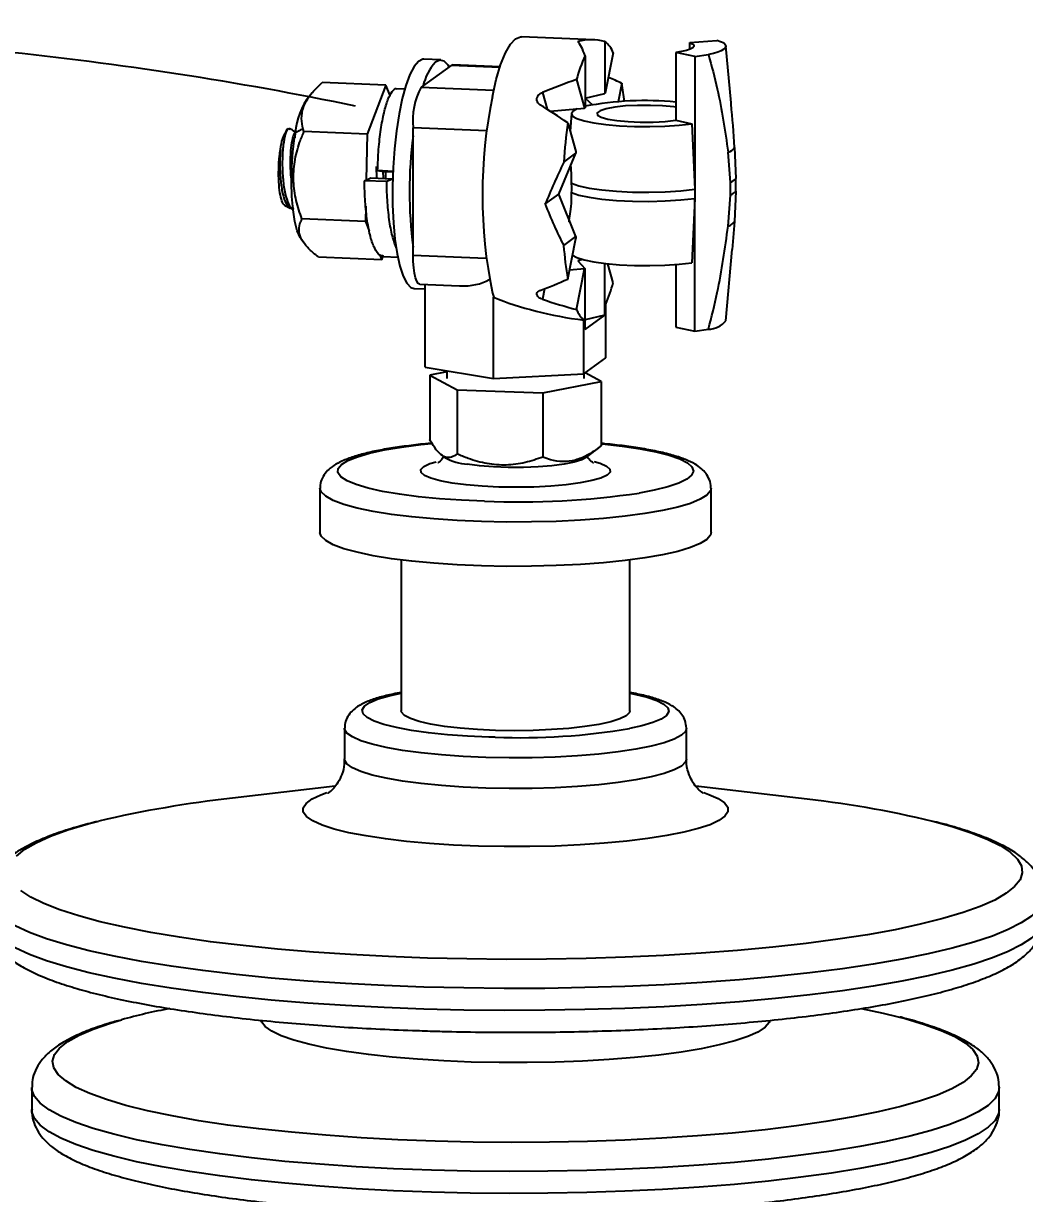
# Model space of a CAD drawing. Header units: millimetres. Extents: x 0 to 6631, y 0 to 4689.
# Drawn here: x 3493.1 to 3606.7, y 3802.2 to 3934.9 of the extents above; entities that cross this region are included whole.
import ezdxf

# ---------------------------------------------------------------- set-up
doc = ezdxf.new("R2010")
doc.units = ezdxf.units.MM
doc.header["$LTSCALE"] = 13
for name, color, linetype in [('几何体', 7, 'Continuous'), ('尺寸', 3, 'Continuous'), ('注释', 2, 'Continuous')]:
    doc.layers.add(name, color=color, linetype=linetype)
doc.styles.add('SLDTEXTSTYLE0', font='hyswlongfangsong.ttf')
doc.styles.get("Standard").update_dxf_attribs({"font": 'gbenor.shx', "bigfont": 'gbcbig.shx'})
doc.dimstyles.new('SLDDIMSTYLE0', dxfattribs={"dimtxt": 50, "dimasz": 40.8, "dimexe": 0, "dimexo": 0.0625, "dimgap": 12.5, "dimtad": 2, "dimdec": 0, "dimrnd": 1e-09, "dimzin": 12, "dimdsep": 46, "dimtxsty": 'SLDTEXTSTYLE0', "dimsah": 1, "dimcen": 0.09, "dimadec": 0, "dimazin": 3, "dimtfac": 1, "dimtdec": 0, "dimtmove": 0, "dimatfit": 0, "dimfxl": 1, "dimfrac": 2, "dimtolj": 1, "dimtzin": 12, "dimarcsym": 0})
doc.dimstyles.new('SLDDIMSTYLE2', dxfattribs={"dimtxt": 0.18, "dimasz": 40.8, "dimexe": 0, "dimexo": 0.0625, "dimgap": 0, "dimtad": 0, "dimtih": 1, "dimtoh": 1, "dimdec": 0, "dimrnd": 1e-09, "dimzin": 0, "dimdsep": 46, "dimtxsty": 'Standard', "dimsah": 1, "dimcen": 0.09, "dimadec": 0, "dimazin": 0, "dimtfac": 40.8, "dimtdec": 0, "dimtofl": 0, "dimtmove": 0, "dimatfit": 3, "dimfxl": 1, "dimfrac": 2, "dimtolj": 1, "dimtzin": 0, "dimarcsym": 0})

# ---------------------------------------------------------------- blocks, each defined once
blk = doc.blocks.new('*D18')
at = {"layer": 'Defpoints', "color": 0, "transparency": 16777216}
for p in [(3412.49, 3932.05), (3395.53, 3918.74), (3449.72, 3906.8), (3449.72, 3533.17), (3449.72, 3533.17)]:
    blk.add_point(p, dxfattribs=at)
at = {"layer": '尺寸', "color": 0, "lineweight": -2, "transparency": 16777216}
for p, q in [((3449.72, 3906.87), (3449.72, 3933.78)), ((3395.52, 3918.8), (3393.97, 3929.88))]:
    blk.add_line(p, q, dxfattribs=at)
for start, end in [(90, 98), (78.3245, 84.1623), (103.8377, 109.6755)]:
    blk.add_arc((3449.72, 3533.17), 400.61, start, end, dxfattribs=at)
at = {"layer": '尺寸', "color": 0, "transparency": 16777216}
for points in [[(3490.12, 3924.91), (3490.82, 3938.5), (3449.72, 3933.78)], [(3352.62, 3928.83), (3355.19, 3915.48), (3393.97, 3929.88)]]:
    blk.add_solid(points, dxfattribs=at)
at = {"layer": '尺寸', "color": 0, "transparency": 16777216, "insert": (3410.83, 3995.02), "char_height": 50, "attachment_point": 1, "rotation": 2.5305, "style": 'SLDTEXTSTYLE0'}
blk.add_mtext('\\A1;8°', dxfattribs=at)

msp = doc.modelspace()

# ---------------------------------------------------------------- linework, layer by layer
at = {"layer": '几何体'}
for p, q in [((3557.82, 3933), (3549.61, 3933.34)), ((3559.06, 3932.83), (3559.06, 3926.9)), ((3568.7, 3932.7), (3571.79, 3932.94)), ((3568.7, 3931.91), (3568.7, 3932.7)), ((3572.62, 3932.63), (3571.79, 3932.94)), ((3560.03, 3931.54), (3559.1, 3926.94)), ((3569.27, 3931.1), (3567.13, 3931.56)), ((3567.13, 3931.56), (3567.13, 3923.88)), ((3569.27, 3931.1), (3570.83, 3931.32)), ((3573.39, 3925.87), (3572.81, 3932.33)), ((3541.64, 3930.1), (3538.25, 3927.63)), ((3540.48, 3930.72), (3538.54, 3930.8)), ((3541.64, 3930.1), (3541.81, 3930.16)), ((3547.16, 3929.88), (3541.64, 3930.1)), ((3547.19, 3929.94), (3541.81, 3930.16)), ((3556.83, 3931.2), (3556.83, 3925.28)), ((3569.27, 3931.1), (3569.27, 3916.06)), ((3534.24, 3927.87), (3527.04, 3928.17)), ((3534.24, 3927.87), (3532.14, 3922.3)), ((3534.74, 3926.7), (3534.24, 3927.87)), ((3536.38, 3927.42), (3535.5, 3927.46)), ((3538.25, 3927.63), (3546.47, 3927.29)), ((3555.86, 3928.5), (3556.78, 3925.25)), ((3561.01, 3928.07), (3560.59, 3925.98)), ((3525.9, 3927), (3525.24, 3926.21)), ((3551.99, 3927.04), (3552.54, 3925.13)), ((3556.83, 3926.37), (3559.06, 3926.9)), ((3556.86, 3926.38), (3557.68, 3925.64)), ((3559.1, 3926.94), (3559.06, 3926.9)), ((3552.89, 3924.9), (3556.78, 3925.25)), ((3556.83, 3925.28), (3556.78, 3925.25)), ((3554.88, 3923.6), (3555.8, 3920.35)), ((3555.29, 3924.64), (3555.15, 3922.65)), ((3567.13, 3923.88), (3568.95, 3923.49)), ((3568.95, 3923.49), (3569.27, 3916.06)), ((3523.12, 3922.93), (3523.4, 3922.88)), ((3532.14, 3922.3), (3524.95, 3922.59)), ((3532.14, 3922.3), (3532.02, 3917.12)), ((3537.33, 3908.61), (3537.33, 3923.02)), ((3545.71, 3922.67), (3537.33, 3923.02)), ((3573.8, 3920.81), (3573.93, 3917.29)), ((3553.86, 3915.5), (3555.8, 3920.15)), ((3554.41, 3919.13), (3555.8, 3920.15)), ((3555.8, 3920.35), (3555.8, 3920.15)), ((3573.31, 3916.83), (3573.06, 3920.27)), ((3533.13, 3918.65), (3533.17, 3917.32)), ((3535.05, 3918.09), (3533.31, 3918.17)), ((3533.31, 3918.17), (3534.03, 3918.08)), ((3533.91, 3918.1), (3533.93, 3917.29)), ((3534.03, 3918.08), (3535.04, 3918.04)), ((3534.2, 3918.15), (3534.22, 3917.28)), ((3531.81, 3917.03), (3532.55, 3917.35)), ((3534.34, 3916.93), (3531.81, 3917.03)), ((3532.55, 3917.35), (3535.01, 3917.25)), ((3535.01, 3917.21), (3534.34, 3916.93)), ((3573.31, 3915.38), (3573.31, 3916.83)), ((3573.93, 3915.84), (3573.93, 3917.29)), ((3552.29, 3914.36), (3553.86, 3915.5)), ((3555.8, 3910.69), (3553.86, 3915.5)), ((3569.27, 3916.06), (3569.27, 3915.03)), ((3573.06, 3911.88), (3573.31, 3915.38)), ((3573.93, 3915.84), (3573.8, 3912.42)), ((3531.96, 3914.15), (3531.92, 3912.4)), ((3569.27, 3915.03), (3568.95, 3907.73)), ((3569.27, 3899.98), (3569.27, 3915.03)), ((3523.57, 3913.83), (3523.71, 3913.82)), ((3531.92, 3912.4), (3524.72, 3912.7)), ((3531.92, 3912.4), (3532.37, 3911.36)), ((3573.8, 3912.42), (3573.52, 3909.23)), ((3524.59, 3910.49), (3524.93, 3910.01)), ((3554.41, 3909.68), (3555.8, 3910.69)), ((3554.88, 3905.89), (3555.8, 3910.49)), ((3555.8, 3910.69), (3555.8, 3910.49)), ((3572.81, 3901.16), (3573.53, 3909.23)), ((3533.79, 3908.08), (3526.6, 3908.37)), ((3533.57, 3908.59), (3533.79, 3908.08)), ((3533.79, 3908.08), (3533.95, 3908.5)), ((3533.97, 3908.43), (3535.59, 3908.36)), ((3537.33, 3908.61), (3545.58, 3908.27)), ((3556.57, 3908.09), (3556, 3907.95)), ((3556, 3907.95), (3556.83, 3907.06)), ((3559.06, 3901.79), (3559.06, 3907.65)), ((3560.03, 3905.47), (3559.42, 3907.61)), ((3567.13, 3907.54), (3567.13, 3900.44)), ((3556.78, 3907.03), (3555.08, 3906.88)), ((3555.86, 3902.43), (3556.78, 3907.03)), ((3556.78, 3907.03), (3556.83, 3907.06)), ((3556.83, 3900.17), (3556.83, 3907.06)), ((3537.46, 3904.82), (3538.71, 3904.77)), ((3538.09, 3905.29), (3542.61, 3905.11)), ((3538.62, 3905.27), (3538.71, 3905.15)), ((3538.71, 3895.9), (3538.71, 3905.27)), ((3552.23, 3904.79), (3551.99, 3903.6)), ((3546.47, 3894.62), (3546.47, 3903.82)), ((3559.18, 3896.96), (3559.18, 3903.03)), ((3556.71, 3895.15), (3556.71, 3901.23)), ((3556.83, 3900.17), (3559.06, 3901.79)), ((3559.06, 3901.79), (3556.83, 3901.26)), ((3567.13, 3900.44), (3569.27, 3899.98)), ((3569.27, 3899.98), (3570.83, 3900.2)), ((3556.71, 3895.15), (3559.18, 3896.96)), ((3538.71, 3895.9), (3546.47, 3894.62)), ((3541.16, 3895.5), (3541.16, 3894.63)), ((3541.16, 3895.35), (3539.22, 3894.98)), ((3539.22, 3894.98), (3542.33, 3893.34)), ((3539.22, 3894.98), (3539.22, 3887.69)), ((3546.47, 3894.62), (3556.71, 3895.15)), ((3552.05, 3892.99), (3558.67, 3894.27)), ((3556.73, 3894.63), (3556.73, 3895.17)), ((3558.67, 3894.27), (3556.83, 3895.24)), ((3558.67, 3894.27), (3558.67, 3886.99)), ((3542.33, 3893.34), (3542.33, 3886.06)), ((3542.33, 3893.34), (3552.05, 3892.99)), ((3552.05, 3892.99), (3552.05, 3885.71)), ((3556.96, 3885.65), (3558.57, 3886.92)), ((3540.48, 3886), (3540.93, 3885.65)), ((3526.77, 3882.18), (3526.77, 3877.16)), ((3571.12, 3877.16), (3571.12, 3882.18)), ((3535.98, 3874.04), (3535.98, 3856.95)), ((3561.91, 3856.95), (3561.91, 3874.04)), ((3529.56, 3854.98), (3529.56, 3851.5)), ((3568.33, 3851.5), (3568.33, 3854.98)), ((3546.65, 3853.95), (3545.93, 3853.97)), ((3528.49, 3848.4), (3516.85, 3847.03)), ((3581.04, 3847.03), (3569.39, 3848.4)), ((3494.08, 3814.26), (3494.08, 3811.77)), ((3603.81, 3811.77), (3603.81, 3814.26))]:
    msp.add_line(p, q, dxfattribs=at)
at = {"layer": '几何体', "flags": 128}
for points in [[(3546.32, 3926.59), (3546.77, 3928.51), (3547.26, 3930.17), (3547.8, 3931.51), (3548.37, 3932.5), (3548.95, 3933.11), (3549.52, 3933.34), (3549.61, 3933.34)], [(3568.7, 3932.7), (3569, 3932.55), (3569.16, 3932.4), (3569.17, 3932.24), (3569.04, 3932.08), (3568.75, 3931.94), (3568.34, 3931.8), (3567.79, 3931.67), (3567.13, 3931.56)], [(3572.62, 3932.63), (3572.77, 3932.45), (3572.81, 3932.28), (3572.74, 3932.11), (3572.56, 3931.94), (3572.28, 3931.77), (3571.89, 3931.61), (3571.41, 3931.46), (3570.83, 3931.32)], [(3537.93, 3930.56), (3537.44, 3929.97), (3536.96, 3929.06), (3536.51, 3927.83), (3536.1, 3926.34), (3535.74, 3924.61), (3535.44, 3922.69), (3535.22, 3920.65), (3535.07, 3918.52), (3535, 3916.38), (3535.01, 3914.27), (3535.1, 3912.26), (3535.27, 3910.4), (3535.52, 3908.75), (3535.83, 3907.34), (3536.21, 3906.22), (3536.63, 3905.41), (3537.09, 3904.94), (3537.46, 3904.82)], [(3538.54, 3930.8), (3538.43, 3930.79), (3537.93, 3930.56)], [(3541.43, 3929.95), (3541.32, 3930.13), (3540.86, 3930.59), (3540.37, 3930.71), (3539.88, 3930.48)], [(3555.89, 3925.17), (3555.51, 3924.96), (3555.29, 3924.66), (3555.42, 3924.36), (3555.91, 3924.07), (3556.72, 3923.81), (3557.84, 3923.58), (3559.2, 3923.39), (3560.75, 3923.26), (3562.43, 3923.18), (3564.17, 3923.17), (3565.88, 3923.22), (3567.5, 3923.32), (3568.95, 3923.49)], [(3567.13, 3925.37), (3566.89, 3925.4), (3565.63, 3925.52), (3564.24, 3925.57), (3562.8, 3925.57), (3561.43, 3925.5), (3560.21, 3925.36), (3559.23, 3925.18), (3558.55, 3924.96), (3558.21, 3924.72), (3558.25, 3924.47), (3558.66, 3924.24), (3559.41, 3924.02), (3560.45, 3923.85), (3561.71, 3923.73), (3563.1, 3923.67), (3564.54, 3923.68), (3565.91, 3923.75), (3567.13, 3923.88), (3567.13, 3923.88)], [(3524.59, 3910.49), (3524.51, 3910.61), (3524.19, 3911.36), (3523.92, 3912.41), (3523.72, 3913.72), (3523.59, 3915.23), (3523.55, 3916.88), (3523.59, 3918.59), (3523.71, 3920.29), (3523.9, 3921.9)], [(3555.31, 3916.74), (3556.13, 3916.44), (3557.29, 3916.19), (3558.73, 3915.98), (3560.39, 3915.83), (3562.2, 3915.74), (3564.07, 3915.72), (3565.93, 3915.77), (3567.69, 3915.88), (3569.27, 3916.06)], [(3555.31, 3915.71), (3556.13, 3915.41), (3557.29, 3915.16), (3558.73, 3914.95), (3560.39, 3914.8), (3562.2, 3914.71), (3564.07, 3914.69), (3565.93, 3914.74), (3567.69, 3914.85), (3569.27, 3915.03)], [(3538.09, 3905.29), (3538.07, 3905.29), (3537.9, 3905.39), (3537.74, 3905.64), (3537.6, 3906.03), (3537.48, 3906.54), (3537.4, 3907.16), (3537.34, 3907.86), (3537.33, 3908.61)], [(3555.42, 3908.6), (3555.91, 3908.32), (3556.72, 3908.05), (3557.84, 3907.82), (3559.2, 3907.63), (3560.75, 3907.5), (3562.43, 3907.43), (3564.17, 3907.41), (3565.88, 3907.46), (3567.5, 3907.57), (3568.95, 3907.73)], [(3545.44, 3880.7), (3542.82, 3880.81), (3540.32, 3880.98), (3537.96, 3881.21), (3535.81, 3881.49), (3533.88, 3881.82), (3532.23, 3882.19), (3530.87, 3882.59), (3529.84, 3883.02), (3529.14, 3883.48), (3528.81, 3883.94), (3528.83, 3884.41), (3529.2, 3884.87), (3529.94, 3885.32), (3531.01, 3885.75), (3532.4, 3886.15), (3534.08, 3886.52), (3536.03, 3886.84), (3538.22, 3887.12), (3539.43, 3887.24)], [(3558.67, 3887.22), (3558.77, 3887.21), (3561.03, 3886.95), (3563.08, 3886.65), (3564.87, 3886.3), (3566.38, 3885.91), (3567.58, 3885.49), (3568.44, 3885.05), (3568.96, 3884.59), (3569.12, 3884.12), (3568.92, 3883.66), (3568.36, 3883.2), (3567.46, 3882.76), (3566.23, 3882.34), (3564.69, 3881.96), (3562.96, 3881.63)], [(3547.07, 3882.31), (3545.16, 3882.4), (3543.37, 3882.55), (3541.77, 3882.75), (3540.41, 3883.01), (3539.35, 3883.3), (3538.61, 3883.62), (3538.23, 3883.96), (3538.21, 3884.3), (3538.55, 3884.64), (3539.25, 3884.97), (3539.95, 3885.18)], [(3556.96, 3885.65), (3556.46, 3885.38), (3555.61, 3885.13), (3554.47, 3884.9), (3553.08, 3884.73), (3551.52, 3884.61), (3549.84, 3884.54), (3548.12, 3884.54), (3546.44, 3884.6), (3544.87, 3884.72), (3543.48, 3884.9)], [(3557.86, 3885.2), (3558.54, 3885), (3559.28, 3884.68), (3559.66, 3884.34), (3559.68, 3884), (3559.34, 3883.66), (3558.64, 3883.33), (3557.61, 3883.04), (3556.28, 3882.78), (3554.71, 3882.57), (3552.94, 3882.41), (3551.03, 3882.31), (3549.06, 3882.28), (3547.07, 3882.31)], [(3545.1, 3878.39), (3542.33, 3878.51), (3539.68, 3878.69), (3537.18, 3878.92), (3534.88, 3879.21), (3532.8, 3879.55), (3530.99, 3879.93), (3529.47, 3880.34), (3528.28, 3880.79), (3527.42, 3881.26), (3526.92, 3881.75), (3526.77, 3882.18)], [(3571.12, 3882.18), (3571.05, 3881.88), (3570.64, 3881.39), (3569.88, 3880.92), (3568.78, 3880.46), (3567.35, 3880.04), (3565.62, 3879.65), (3563.61, 3879.3), (3561.37, 3879), (3558.92, 3878.75), (3556.3, 3878.55), (3553.57, 3878.42), (3550.76, 3878.35), (3547.92, 3878.34), (3545.1, 3878.39)], [(3545.1, 3873.37), (3542.33, 3873.49), (3539.68, 3873.67), (3537.18, 3873.9), (3534.88, 3874.19), (3532.8, 3874.53), (3530.99, 3874.91), (3529.47, 3875.32), (3528.28, 3875.77), (3527.42, 3876.24), (3526.92, 3876.73), (3526.77, 3877.16)], [(3571.12, 3877.16), (3571.05, 3876.86), (3570.64, 3876.37), (3569.88, 3875.9), (3568.78, 3875.44), (3567.35, 3875.02), (3565.62, 3874.63), (3563.61, 3874.28), (3561.37, 3873.98), (3558.92, 3873.73), (3556.3, 3873.53), (3553.57, 3873.4), (3550.76, 3873.33), (3547.92, 3873.32), (3545.1, 3873.37)], [(3545.93, 3853.97), (3543.52, 3854.08), (3541.22, 3854.24), (3539.09, 3854.46), (3537.15, 3854.73), (3535.45, 3855.04), (3534.03, 3855.4), (3532.91, 3855.78), (3532.12, 3856.19), (3531.67, 3856.61), (3531.57, 3857.04), (3531.82, 3857.47), (3532.43, 3857.89), (3533.37, 3858.29), (3534.62, 3858.66), (3535.98, 3858.96)], [(3561.91, 3858.96), (3562.44, 3858.85), (3563.86, 3858.5), (3564.98, 3858.11), (3565.77, 3857.7), (3566.23, 3857.28), (3566.32, 3856.85), (3566.07, 3856.42), (3565.46, 3856), (3564.52, 3855.61), (3563.27, 3855.23), (3561.89, 3854.93)], [(3546.69, 3854.73), (3544.62, 3854.82), (3542.67, 3854.98), (3540.89, 3855.18), (3539.32, 3855.44), (3538.02, 3855.73), (3537.02, 3856.06), (3536.35, 3856.41), (3536.01, 3856.78), (3535.98, 3856.95)], [(3561.91, 3856.95), (3561.86, 3856.74), (3561.49, 3856.37), (3560.77, 3856.02), (3559.74, 3855.7), (3558.4, 3855.41), (3556.82, 3855.16), (3555.01, 3854.96), (3553.04, 3854.81), (3550.96, 3854.72), (3548.83, 3854.69), (3546.69, 3854.73)], [(3545.58, 3851.67), (3543.01, 3851.78), (3540.55, 3851.95), (3538.25, 3852.17), (3536.15, 3852.45), (3534.29, 3852.78), (3532.7, 3853.15), (3531.41, 3853.55), (3530.45, 3853.98), (3529.83, 3854.42), (3529.57, 3854.88), (3529.56, 3854.98)], [(3568.33, 3854.98), (3568.22, 3854.62), (3567.76, 3854.17), (3566.95, 3853.73), (3565.8, 3853.32), (3564.34, 3852.94), (3562.6, 3852.59), (3560.6, 3852.29), (3558.38, 3852.04), (3555.99, 3851.85), (3553.46, 3851.71), (3550.85, 3851.63), (3548.21, 3851.62), (3545.58, 3851.67)], [(3545.58, 3848.19), (3543.01, 3848.3), (3540.55, 3848.47), (3538.25, 3848.7), (3536.15, 3848.97), (3534.29, 3849.3), (3532.7, 3849.67), (3531.41, 3850.07), (3530.45, 3850.5), (3529.83, 3850.94), (3529.57, 3851.4), (3529.56, 3851.5)], [(3568.33, 3851.5), (3568.22, 3851.15), (3567.76, 3850.69), (3566.95, 3850.26), (3565.8, 3849.84), (3564.34, 3849.46), (3562.6, 3849.11), (3560.6, 3848.81), (3558.38, 3848.56), (3555.99, 3848.37), (3553.46, 3848.23), (3550.85, 3848.15), (3548.21, 3848.14), (3545.58, 3848.19)], [(3544.76, 3841.61), (3541.92, 3841.73), (3539.19, 3841.91), (3536.6, 3842.14), (3534.2, 3842.42), (3532, 3842.76), (3530.06, 3843.13), (3528.39, 3843.55), (3527.01, 3843.99), (3525.96, 3844.46), (3525.25, 3844.95), (3524.88, 3845.46), (3524.86, 3845.96), (3525.19, 3846.46), (3525.87, 3846.96), (3526.88, 3847.43), (3527.55, 3847.67)], [(3570.31, 3847.68), (3570.88, 3847.48), (3571.93, 3847.01), (3572.64, 3846.52), (3573.01, 3846.02), (3573.03, 3845.51), (3572.7, 3845.01), (3572.02, 3844.52), (3571.01, 3844.04), (3569.67, 3843.59), (3568.03, 3843.18), (3566.12, 3842.8), (3563.95, 3842.46), (3561.56, 3842.17), (3558.99, 3841.93), (3556.28, 3841.75), (3553.45, 3841.62), (3550.56, 3841.56), (3547.65, 3841.55), (3544.76, 3841.61)], [(3492.34, 3840.49), (3493.29, 3841.25), (3494.59, 3842), (3496.23, 3842.73), (3498.19, 3843.44), (3500.47, 3844.12), (3501.69, 3844.44)], [(3596.28, 3844.42), (3598.47, 3843.82), (3600.61, 3843.13), (3602.43, 3842.41), (3603.92, 3841.67), (3605.06, 3840.91), (3605.87, 3840.14), (3606.32, 3839.36), (3606.42, 3838.58), (3606.16, 3837.8), (3605.55, 3837.02), (3604.6, 3836.26), (3603.3, 3835.5), (3601.66, 3834.77), (3599.7, 3834.07), (3597.42, 3833.39), (3594.85, 3832.75), (3592, 3832.14), (3588.88, 3831.57), (3585.51, 3831.05), (3581.92, 3830.58), (3578.12, 3830.15), (3574.14, 3829.78), (3570.01, 3829.47), (3565.75, 3829.21), (3561.39, 3829.01), (3556.95, 3828.87), (3552.45, 3828.79), (3547.94, 3828.77), (3543.44, 3828.82), (3538.96, 3828.92)], [(3538.55, 3825.64), (3534.07, 3825.8), (3529.68, 3826.03), (3525.39, 3826.32), (3521.25, 3826.66), (3517.27, 3827.05), (3513.48, 3827.5), (3509.89, 3828), (3506.53, 3828.54), (3503.42, 3829.12), (3500.58, 3829.75), (3498.03, 3830.41), (3495.77, 3831.1), (3493.82, 3831.82), (3492.2, 3832.57), (3490.91, 3833.33), (3489.96, 3834.11), (3489.35, 3834.9), (3489.1, 3835.69), (3489.09, 3835.87)], [(3538.96, 3828.92), (3534.55, 3829.09), (3530.23, 3829.32), (3526.02, 3829.6), (3521.96, 3829.94), (3518.06, 3830.34), (3514.35, 3830.78), (3510.86, 3831.28), (3507.6, 3831.82), (3504.59, 3832.41), (3501.86, 3833.03), (3499.42, 3833.69), (3497.28, 3834.38), (3495.46, 3835.1), (3493.97, 3835.84), (3492.83, 3836.59)], [(3608.8, 3835.84), (3608.69, 3835.25), (3608.24, 3834.46), (3607.45, 3833.68), (3606.31, 3832.91), (3604.83, 3832.15), (3603.03, 3831.42), (3600.91, 3830.71), (3598.48, 3830.04), (3595.76, 3829.4), (3592.77, 3828.79), (3589.52, 3828.23), (3586.03, 3827.71), (3582.33, 3827.25), (3578.43, 3826.83), (3574.36, 3826.46), (3570.13, 3826.15), (3565.79, 3825.9), (3561.34, 3825.7), (3556.82, 3825.57), (3552.26, 3825.49), (3547.67, 3825.48), (3543.09, 3825.53), (3538.55, 3825.64)], [(3538.55, 3823.14), (3534.07, 3823.31), (3529.68, 3823.54), (3525.39, 3823.82), (3521.25, 3824.16), (3517.27, 3824.56), (3513.48, 3825.01), (3509.89, 3825.5), (3506.53, 3826.04), (3503.42, 3826.63), (3500.58, 3827.26), (3498.03, 3827.92), (3495.77, 3828.61), (3493.82, 3829.33), (3492.2, 3830.07), (3490.91, 3830.84), (3489.96, 3831.62), (3489.35, 3832.41), (3489.1, 3833.2), (3489.09, 3833.38)], [(3608.8, 3833.38), (3608.69, 3832.76), (3608.24, 3831.97), (3607.45, 3831.18), (3606.31, 3830.41), (3604.83, 3829.66), (3603.03, 3828.93), (3600.91, 3828.22), (3598.48, 3827.54), (3595.76, 3826.9), (3592.77, 3826.3), (3589.52, 3825.74), (3586.03, 3825.22), (3582.33, 3824.75), (3578.43, 3824.33), (3574.36, 3823.97), (3570.13, 3823.66), (3565.79, 3823.41), (3561.34, 3823.21), (3556.82, 3823.08), (3552.26, 3823), (3547.67, 3822.99), (3543.09, 3823.03), (3538.55, 3823.14)], [(3588.16, 3823.2), (3590.66, 3822.67), (3592.34, 3822.27)], [(3539.83, 3808.17), (3535.59, 3808.33), (3531.44, 3808.55), (3527.42, 3808.83), (3523.54, 3809.17), (3519.83, 3809.56), (3516.32, 3810), (3513.04, 3810.49), (3510, 3811.03), (3507.23, 3811.61), (3504.74, 3812.23), (3502.55, 3812.88), (3500.68, 3813.56), (3499.14, 3814.26), (3497.94, 3814.99), (3497.09, 3815.72), (3496.59, 3816.47), (3496.45, 3817.23), (3496.67, 3817.98), (3497.25, 3818.72), (3498.18, 3819.46), (3499.45, 3820.18), (3501.07, 3820.88), (3503.01, 3821.55), (3504.28, 3821.93)], [(3543.93, 3817.14), (3540.83, 3817.27), (3537.83, 3817.45), (3534.96, 3817.69), (3532.27, 3817.99), (3529.77, 3818.33), (3527.51, 3818.72), (3525.51, 3819.15), (3523.79, 3819.62), (3522.38, 3820.11), (3521.3, 3820.63), (3520.54, 3821.17), (3520.13, 3821.71), (3520.08, 3821.86)], [(3592.34, 3822.27), (3593.15, 3822.06), (3595.34, 3821.41), (3597.21, 3820.73), (3598.75, 3820.02), (3599.95, 3819.3), (3600.8, 3818.56), (3601.3, 3817.81), (3601.44, 3817.06), (3601.22, 3816.31), (3600.64, 3815.56), (3599.71, 3814.82), (3598.44, 3814.1), (3596.82, 3813.4), (3594.88, 3812.73), (3592.63, 3812.09), (3590.07, 3811.48), (3587.24, 3810.91), (3584.14, 3810.38), (3580.81, 3809.9), (3577.25, 3809.47), (3573.5, 3809.09), (3569.59, 3808.76), (3565.53, 3808.49), (3561.36, 3808.29), (3557.11, 3808.14), (3552.8, 3808.05), (3548.46, 3808.03), (3544.13, 3808.06), (3539.83, 3808.17)], [(3577.8, 3821.86), (3577.71, 3821.62), (3577.25, 3821.08), (3576.44, 3820.54), (3575.29, 3820.03), (3573.83, 3819.54), (3572.06, 3819.08), (3570.02, 3818.65), (3567.72, 3818.27), (3565.19, 3817.93), (3562.46, 3817.65), (3559.57, 3817.42), (3556.55, 3817.24), (3553.44, 3817.13), (3550.27, 3817.07), (3547.09, 3817.08), (3543.93, 3817.14)], [(3539.42, 3804.88), (3535.1, 3805.04), (3530.87, 3805.26), (3526.76, 3805.55), (3522.8, 3805.88), (3519, 3806.28), (3515.4, 3806.72), (3512.02, 3807.21), (3508.87, 3807.75), (3505.98, 3808.33), (3503.38, 3808.95), (3501.07, 3809.61), (3499.07, 3810.29), (3497.39, 3811), (3496.05, 3811.73), (3495.05, 3812.48), (3494.4, 3813.24), (3494.1, 3814), (3494.08, 3814.27)], [(3603.81, 3814.28), (3603.73, 3813.75), (3603.32, 3812.98), (3602.55, 3812.23), (3601.43, 3811.49), (3599.98, 3810.76), (3598.19, 3810.06), (3596.09, 3809.39), (3593.68, 3808.74), (3590.97, 3808.14), (3588, 3807.57), (3584.77, 3807.04), (3581.31, 3806.57), (3577.64, 3806.14), (3573.79, 3805.76), (3569.77, 3805.45), (3565.62, 3805.18), (3561.36, 3804.98), (3557.02, 3804.84), (3552.63, 3804.75), (3548.21, 3804.73), (3543.8, 3804.77), (3539.42, 3804.88)], [(3539.42, 3802.38), (3535.1, 3802.55), (3530.87, 3802.77), (3526.76, 3803.05), (3522.8, 3803.39), (3519, 3803.78), (3515.4, 3804.23), (3512.02, 3804.72), (3508.87, 3805.26), (3505.98, 3805.84), (3503.38, 3806.46), (3501.07, 3807.11), (3499.07, 3807.8), (3497.39, 3808.51), (3496.05, 3809.24), (3495.05, 3809.99), (3494.4, 3810.74), (3494.1, 3811.51), (3494.08, 3811.77)], [(3603.81, 3811.77), (3603.73, 3811.25), (3603.32, 3810.49), (3602.55, 3809.74), (3601.43, 3808.99), (3599.98, 3808.27), (3598.19, 3807.57), (3596.09, 3806.89), (3593.68, 3806.25), (3590.97, 3805.64), (3588, 3805.07), (3584.77, 3804.55), (3581.31, 3804.07), (3577.64, 3803.65), (3573.79, 3803.27), (3569.77, 3802.95), (3565.62, 3802.69), (3561.36, 3802.49), (3557.02, 3802.34), (3552.63, 3802.26), (3548.21, 3802.24), (3543.8, 3802.28), (3539.42, 3802.38)]]:
    msp.add_lwpolyline(points, dxfattribs=at)
at = {"layer": '几何体'}
for centre, radius, start, end in [((3557.3, 3930.49), 2.92, 20.9113, 53.0356), ((3544.4, 3926.38), 6.1, 137.8539, 166.6724), ((3571.66, 3924.36), 16.33, 155.2121, 165.3094), ((3545.37, 3923.8), 8.08, 151.7163, 185.5789), ((3527.6, 3922.11), 33.93, 6.6143, 10.1141), ((3532.67, 3921.55), 8.77, 147.8666, 177.6717), ((3600.45, 3915.44), 55.26, 168.3672, 191.6328), ((3563.71, 3889.14), 36.97, 84.6844, 100.7213), ((3616.97, 3914.82), 62.71, 171.9456, 176.054), ((3526.61, 3920.36), 4.34, 143.6909, 177.117), ((3585.94, 3915.82), 49.02, 172.6096, 187.3904), ((3572.67, 3921.57), 1.36, 286.4357, 325.7688), ((3572.83, 3918.13), 1.39, 289.9083, 322.2962), ((3572.83, 3916.69), 1.39, 289.9083, 322.2962), ((3572.67, 3913.19), 1.36, 286.4357, 325.7688), ((3592.56, 3912.49), 38.26, 184.2188, 189.9339), ((3543.18, 3909.95), 17.43, 336.615, 345.1028), ((3559.45, 3908.02), 13.64, 195.8134, 197.9345), ((3558.87, 3903.65), 3.24, 202.0067, 228.2031), ((3570.8, 3902.78), 2.58, 270.6604, 321.1605), ((3544, 3891.33), 6.45, 241.5901, 265.3733), ((3549.28, 3973.8), 93.18, 267.6376, 278.4434), ((3549.45, 3929.63), 75.73, 267.8817, 279.4568), ((3530.17, 3723.74), 124.01, 96.1695, 103.2775), ((3568.44, 3728), 119.7, 76.5514, 83.9549), ((3522.56, 3755.85), 68.56, 100.7754, 105.4618)]:
    msp.add_arc(centre, radius, start, end, dxfattribs=at)
for centre, major_axis, ratio, start_param, end_param in [((3556, 3917.06), (2.55, 15.86), 0.621954, 6.231458, 6.536151), ((3556, 3917.06), (-0.53, 16.03), 0.170143, 5.786504, 6.091197), ((3553.08, 3917.18), (28.26, -11.31), 0.43145, 1.461588, 1.517084), ((3553.08, 3917.18), (28.43, 12.35), 0.307083, 1.341067, 1.476065), ((3553.08, 3917.18), (23.19, -16.05), 0.224063, 1.647974, 1.782971), ((3556, 3917.06), (7.17, 15.69), 0.133962, 1.499974, 1.804666), ((3556, 3917.06), (-6.21, 16.17), 0.256235, 1.639742, 1.944434), ((3541.58, 3909.15), (5.71, -1.67), 0.646612, 5.078443, 5.752913), ((3553.08, 3917.18), (22.92, 11.94), 0.42389, 4.436711, 4.571708), ((3566.94, 3916.61), (30.65, 2.15), 0.511973, 3.945496, 4.336114), ((3553.08, 3917.18), (28.26, -11.31), 0.43145, 4.845416, 4.980413)]:
    msp.add_ellipse(centre, major_axis=major_axis, ratio=ratio, start_param=start_param, end_param=end_param, dxfattribs=at)
for points, knots in [([(3570.83, 3931.32), (3571.18, 3930.04), (3572.15, 3926.46), (3572.7, 3922.69), (3573.06, 3920.27)], [0, 0, 0, 0, 0.358563, 1, 1, 1, 1]), ([(3524.95, 3922.59), (3524.84, 3922.99), (3524.63, 3923.78), (3524.73, 3925.02), (3525.29, 3926.28), (3526.14, 3927.32), (3526.8, 3927.94), (3527.04, 3928.17)], [0, 0, 0, 0, 0.213245, 0.431498, 0.645486, 0.868042, 1, 1, 1, 1]), ([(3533.31, 3918.17), (3533.34, 3918.98), (3533.4, 3920.61), (3533.66, 3922.87), (3534.02, 3924.8), (3534.47, 3926.31), (3534.96, 3927.19), (3535.32, 3927.55), (3535.49, 3927.45), (3535.5, 3927.44)], [0, 0, 0, 0, 0.164238, 0.331216, 0.495454, 0.659691, 0.826669, 0.990907, 1, 1, 1, 1]), ([(3551.71, 3925.64), (3551.63, 3925.71), (3551.48, 3925.83), (3551.36, 3926.09), (3551.35, 3926.36), (3551.46, 3926.63), (3551.67, 3926.88), (3551.88, 3926.99), (3551.99, 3927.04)], [0, 0, 0, 0, 0.163826, 0.327654, 0.491393, 0.654851, 0.818278, 1, 1, 1, 1]), ([(3573.8, 3920.81), (3573.68, 3922.45), (3573.56, 3924.14), (3573.39, 3925.82), (3573.39, 3925.87)], [0, 0, 0, 0, 0.97393, 1, 1, 1, 1]), ([(3523.12, 3922.93), (3523.02, 3922.76), (3522.83, 3922.42), (3522.59, 3921.11), (3522.48, 3919.45), (3522.52, 3917.61), (3522.72, 3915.89), (3523.08, 3914.59), (3523.48, 3913.86), (3523.75, 3913.89), (3523.85, 3913.9)], [0, 0, 0, 0, 0.132767, 0.264795, 0.39797, 0.530245, 0.662521, 0.795696, 0.927724, 1, 1, 1, 1]), ([(3524.02, 3922.5), (3523.91, 3922.57), (3523.68, 3922.73), (3523.45, 3922.89), (3523.32, 3922.97)], [0, 0, 0, 0, 0.462668, 1, 1, 1, 1]), ([(3523.95, 3922.42), (3523.93, 3922.42), (3523.84, 3922.46), (3523.65, 3921.9), (3523.46, 3920.81), (3523.37, 3919.31), (3523.4, 3917.85), (3523.52, 3917.05), (3523.56, 3916.75)], [0, 0, 0, 0, 0.0411, 0.248832, 0.455404, 0.663776, 0.870736, 1, 1, 1, 1]), ([(3524.72, 3912.7), (3524.49, 3913.39), (3524.02, 3914.78), (3523.71, 3916.97), (3523.85, 3919.21), (3524.33, 3921.08), (3524.78, 3922.18), (3524.95, 3922.59)], [0, 0, 0, 0, 0.213245, 0.431498, 0.645486, 0.868042, 1, 1, 1, 1]), ([(3524.84, 3922.91), (3524.69, 3922.83), (3524.4, 3922.69), (3524.1, 3922.54), (3523.95, 3922.47)], [0, 0, 0, 0, 0.500003, 1, 1, 1, 1]), ([(3522.79, 3914.26), (3522.77, 3914.26), (3522.65, 3914.26), (3522.44, 3914.72), (3522.22, 3915.61), (3522.09, 3916.88), (3522.07, 3918.34), (3522.15, 3919.62), (3522.25, 3920.33), (3522.28, 3920.58)], [0, 0, 0, 0, 0.025061, 0.196697, 0.369482, 0.545398, 0.722949, 0.903142, 1, 1, 1, 1]), ([(3522.28, 3920.58), (3522.25, 3920.11), (3522.2, 3919.17), (3522.25, 3917.53), (3522.44, 3915.9), (3522.8, 3914.6), (3523.2, 3913.88), (3523.47, 3913.9), (3523.57, 3913.91)], [0, 0, 0, 0, 0.161392, 0.322415, 0.513213, 0.705308, 0.895747, 1, 1, 1, 1]), ([(3555.31, 3916.74), (3555.31, 3917.26), (3555.31, 3917.97), (3555.24, 3918.6), (3555.23, 3918.77)], [0, 0, 0, 0, 0.722701, 1, 1, 1, 1]), ([(3533.97, 3908.49), (3533.83, 3908.5), (3533.47, 3908.53), (3532.97, 3909.28), (3532.48, 3910.61), (3532.12, 3912.43), (3531.87, 3914.61), (3531.83, 3916.23), (3531.81, 3917.03)], [0, 0, 0, 0, 0.121873, 0.299245, 0.473706, 0.648167, 0.825539, 1, 1, 1, 1]), ([(3535.46, 3909.4), (3535.31, 3909.76), (3535, 3910.54), (3534.65, 3912.34), (3534.4, 3914.51), (3534.36, 3916.12), (3534.34, 3916.93)], [0, 0, 0, 0, 0.229801, 0.485114, 0.744687, 1, 1, 1, 1]), ([(3555.31, 3915.71), (3555.32, 3916.01), (3555.33, 3916.35), (3555.31, 3916.7), (3555.31, 3916.74)], [0, 0, 0, 0, 0.896741, 1, 1, 1, 1]), ([(3555.05, 3912.38), (3555.05, 3912.38), (3555, 3912.44), (3555.11, 3913), (3555.26, 3914.01), (3555.33, 3915.04), (3555.31, 3915.61), (3555.31, 3915.71)], [0, 0, 0, 0, 0.009166, 0.314294, 0.650277, 0.937561, 1, 1, 1, 1]), ([(3522.78, 3914.24), (3522.83, 3914.21), (3523.02, 3914.1), (3523.21, 3913.98), (3523.35, 3913.89)], [0, 0, 0, 0, 0.261937, 1, 1, 1, 1]), ([(3526.6, 3908.37), (3526.49, 3908.45), (3526.04, 3908.81), (3525.33, 3909.46), (3524.65, 3910.35), (3524.35, 3911.26), (3524.44, 3912.05), (3524.64, 3912.52), (3524.72, 3912.7)], [0, 0, 0, 0, 0.055338, 0.247989, 0.444797, 0.650229, 0.863173, 1, 1, 1, 1]), ([(3570.83, 3900.2), (3571.18, 3901.58), (3572.15, 3905.43), (3572.7, 3909.36), (3573.06, 3911.88)], [0, 0, 0, 0, 0.358563, 1, 1, 1, 1]), ([(3551.99, 3903.6), (3551.89, 3903.64), (3551.69, 3903.72), (3551.48, 3903.89), (3551.36, 3904.08), (3551.36, 3904.28), (3551.46, 3904.46), (3551.63, 3904.54), (3551.71, 3904.59)], [0, 0, 0, 0, 0.163826, 0.327654, 0.491393, 0.654851, 0.818278, 1, 1, 1, 1]), ([(3542.33, 3886.06), (3542.12, 3885.92), (3541.69, 3885.64), (3541, 3885.63), (3540.3, 3886.09), (3539.71, 3886.85), (3539.35, 3887.47), (3539.22, 3887.69)], [0, 0, 0, 0, 0.213245, 0.431498, 0.645486, 0.868042, 1, 1, 1, 1]), ([(3539.47, 3887.28), (3539.42, 3887.27), (3538.58, 3887.21), (3537.08, 3887.03), (3535.01, 3886.75), (3533.14, 3886.42), (3531.48, 3886.03), (3530.03, 3885.58), (3528.86, 3885.09), (3528, 3884.54), (3527.36, 3883.91), (3526.94, 3883.19), (3526.74, 3882.54), (3526.79, 3882.21), (3526.8, 3882.15)], [0, 0, 0, 0, 0.0071593, 0.1176397, 0.2286366, 0.3404704, 0.4537196, 0.5695444, 0.6905678, 0.789878, 0.8618159, 0.9265671, 0.9883712, 1, 1, 1, 1]), ([(3558.67, 3886.99), (3558.55, 3886.9), (3558.03, 3886.49), (3557.06, 3885.86), (3555.72, 3885.29), (3554.32, 3885.12), (3553.08, 3885.32), (3552.34, 3885.6), (3552.05, 3885.71)], [0, 0, 0, 0, 0.055338, 0.247989, 0.444797, 0.650229, 0.863173, 1, 1, 1, 1]), ([(3571.1, 3882.18), (3571.11, 3882.21), (3571.15, 3882.53), (3570.96, 3883.16), (3570.56, 3883.88), (3569.99, 3884.45), (3569.25, 3884.96), (3568.25, 3885.44), (3566.9, 3885.9), (3565.26, 3886.31), (3563.38, 3886.67), (3561.32, 3886.97), (3559.74, 3887.16), (3558.81, 3887.24), (3558.67, 3887.25)], [0, 0, 0, 0, 0.005911, 0.071496, 0.135015, 0.203297, 0.285684, 0.394675, 0.511519, 0.63442, 0.751736, 0.866338, 0.979539, 1, 1, 1, 1]), ([(3540.78, 3885.75), (3540.76, 3885.71), (3540.65, 3885.47), (3540.38, 3885.23), (3540.14, 3885.05), (3540.13, 3885.04), (3540.12, 3885.04)], [0, 0, 0, 0, 0.065336, 0.399027, 0.718687, 1, 1, 1, 1]), ([(3552.05, 3885.71), (3551.39, 3885.48), (3550.04, 3885.02), (3547.9, 3884.73), (3545.7, 3884.9), (3543.85, 3885.41), (3542.74, 3885.88), (3542.33, 3886.06)], [0, 0, 0, 0, 0.213245, 0.431498, 0.645486, 0.868042, 1, 1, 1, 1]), ([(3557.76, 3885.05), (3557.76, 3885.04), (3557.77, 3885.04), (3557.56, 3885.19), (3557.28, 3885.43), (3557.15, 3885.68), (3557.13, 3885.73)], [0, 0, 0, 0, 0.211171, 0.562258, 0.915265, 1, 1, 1, 1]), ([(3535.98, 3859.01), (3535.67, 3858.96), (3534.77, 3858.8), (3533.5, 3858.48), (3532.16, 3858.03), (3531.17, 3857.55), (3530.42, 3856.97), (3529.92, 3856.35), (3529.59, 3855.65), (3529.59, 3855.17), (3529.59, 3854.97)], [0, 0, 0, 0, 0.089377, 0.262084, 0.44035, 0.630993, 0.745619, 0.845514, 0.938843, 1, 1, 1, 1]), ([(3568.32, 3854.98), (3568.29, 3855.27), (3568.24, 3855.84), (3567.83, 3856.55), (3567.31, 3857.11), (3566.62, 3857.59), (3565.71, 3858.03), (3564.44, 3858.46), (3563.16, 3858.79), (3562.21, 3858.96), (3561.91, 3859.01)], [0, 0, 0, 0, 0.092272, 0.18466, 0.281821, 0.397027, 0.549591, 0.726835, 0.912978, 1, 1, 1, 1]), ([(3529.52, 3851.51), (3529.53, 3851.31), (3529.56, 3850.69), (3529.29, 3849.74), (3528.84, 3848.81), (3528.34, 3848.16), (3527.93, 3847.78), (3527.68, 3847.6), (3527.66, 3847.6), (3527.65, 3847.59)], [0, 0, 0, 0, 0.084874, 0.260931, 0.423627, 0.57554, 0.721773, 0.870679, 1, 1, 1, 1]), ([(3570.24, 3847.59), (3570.23, 3847.6), (3570.2, 3847.61), (3569.9, 3847.83), (3569.46, 3848.26), (3568.95, 3848.97), (3568.52, 3849.98), (3568.29, 3850.89), (3568.34, 3851.42), (3568.35, 3851.5)], [0, 0, 0, 0, 0.151077, 0.303933, 0.45477, 0.609716, 0.773852, 0.964265, 1, 1, 1, 1]), ([(3501.48, 3844.39), (3500.78, 3844.21), (3499.22, 3843.81), (3497.11, 3843.14), (3495.09, 3842.37), (3493.29, 3841.51), (3491.82, 3840.6), (3490.7, 3839.62), (3489.89, 3838.62), (3489.36, 3837.55), (3489.09, 3836.6), (3489.12, 3836.03), (3489.13, 3835.86)], [0, 0, 0, 0, 0.10199, 0.225744, 0.351453, 0.480195, 0.613396, 0.721022, 0.810733, 0.890699, 0.965993, 1, 1, 1, 1]), ([(3608.79, 3835.8), (3608.8, 3835.81), (3608.85, 3836.22), (3608.68, 3837.05), (3608.27, 3838.16), (3607.61, 3839.15), (3606.73, 3840.06), (3605.56, 3840.94), (3604.03, 3841.81), (3602.14, 3842.64), (3599.93, 3843.42), (3598.04, 3843.99), (3596.81, 3844.29), (3596.47, 3844.37)], [0, 0, 0, 0, 0.0016029, 0.0803592, 0.1582517, 0.2396653, 0.3304964, 0.4371265, 0.5623997, 0.6964794, 0.8267997, 0.9534528, 1, 1, 1, 1]), ([(3489.13, 3833.36), (3489.13, 3833.12), (3489.12, 3832.48), (3489.45, 3831.48), (3490.02, 3830.45), (3490.81, 3829.52), (3491.87, 3828.63), (3493.26, 3827.76), (3495.02, 3826.91), (3497.12, 3826.11), (3499.46, 3825.37), (3502.02, 3824.7), (3504.8, 3824.08), (3507.78, 3823.51), (3510.98, 3822.99), (3514.36, 3822.51), (3517.93, 3822.08), (3521.65, 3821.7), (3525.52, 3821.37), (3529.5, 3821.09), (3533.59, 3820.87), (3536.77, 3820.73), (3538.58, 3820.68), (3538.98, 3820.66)], [0, 0, 0, 0, 0.02034, 0.05473, 0.089783, 0.128008, 0.172191, 0.224594, 0.283154, 0.341324, 0.397702, 0.452837, 0.507183, 0.561018, 0.614508, 0.667758, 0.720837, 0.773792, 0.826655, 0.87945, 0.932194, 0.984901, 1, 1, 1, 1]), ([(3538.98, 3820.66), (3539.72, 3820.64), (3541.87, 3820.58), (3545.46, 3820.52), (3549.73, 3820.5), (3554.01, 3820.54), (3558.26, 3820.63), (3562.45, 3820.78), (3566.58, 3820.98), (3570.61, 3821.24), (3574.53, 3821.55), (3578.31, 3821.9), (3581.94, 3822.31), (3585.39, 3822.76), (3588.65, 3823.26), (3591.72, 3823.81), (3594.56, 3824.4), (3597.18, 3825.03), (3599.56, 3825.71), (3601.71, 3826.45), (3603.63, 3827.25), (3605.27, 3828.12), (3606.57, 3829.05), (3607.55, 3830.02), (3608.24, 3831.05), (3608.7, 3832.14), (3608.76, 3832.93), (3608.79, 3833.31)], [0, 0, 0, 0, 0.022247, 0.064544, 0.10684, 0.149135, 0.191433, 0.233739, 0.27606, 0.318403, 0.360776, 0.403191, 0.445662, 0.488205, 0.530845, 0.573616, 0.616568, 0.659772, 0.703344, 0.747463, 0.792423, 0.838682, 0.881396, 0.91655, 0.946677, 0.974159, 1, 1, 1, 1]), ([(3504.02, 3821.86), (3503.55, 3821.73), (3502.3, 3821.38), (3500.53, 3820.76), (3498.69, 3819.97), (3497.16, 3819.11), (3495.97, 3818.2), (3495.09, 3817.25), (3494.48, 3816.24), (3494.12, 3815.23), (3494.12, 3814.56), (3494.12, 3814.29)], [0, 0, 0, 0, 0.085235, 0.228313, 0.374615, 0.525969, 0.656381, 0.762099, 0.854444, 0.940049, 1, 1, 1, 1]), ([(3603.79, 3814.32), (3603.77, 3814.68), (3603.72, 3815.44), (3603.28, 3816.49), (3602.65, 3817.44), (3601.79, 3818.32), (3600.65, 3819.16), (3599.15, 3819.99), (3597.29, 3820.79), (3595.1, 3821.53), (3593.52, 3822), (3592.61, 3822.22), (3592.57, 3822.22)], [0, 0, 0, 0, 0.073516, 0.154586, 0.239169, 0.333629, 0.445197, 0.578019, 0.721462, 0.860381, 0.995066, 1, 1, 1, 1]), ([(3494.12, 3811.8), (3494.11, 3811.65), (3494.06, 3811.11), (3494.32, 3810.19), (3494.82, 3809.15), (3495.55, 3808.24), (3496.5, 3807.38), (3497.78, 3806.54), (3499.42, 3805.72), (3501.41, 3804.94), (3503.67, 3804.23), (3506.13, 3803.58), (3508.82, 3802.99), (3511.71, 3802.44), (3514.8, 3801.95), (3518.07, 3801.5), (3521.52, 3801.1), (3525.13, 3800.75), (3528.87, 3800.45), (3532.72, 3800.2), (3536.39, 3800.02), (3538.79, 3799.94), (3539.85, 3799.9)], [0, 0, 0, 0, 0.012824, 0.048137, 0.083549, 0.121508, 0.164935, 0.21687, 0.27717, 0.338707, 0.398103, 0.455947, 0.512831, 0.569107, 0.624982, 0.680583, 0.73599, 0.791258, 0.846425, 0.901519, 0.956558, 1, 1, 1, 1]), ([(3539.85, 3799.9), (3540.55, 3799.88), (3542.61, 3799.83), (3546.04, 3799.77), (3550.13, 3799.76), (3554.21, 3799.8), (3558.27, 3799.9), (3562.27, 3800.06), (3566.19, 3800.26), (3570.01, 3800.52), (3573.71, 3800.83), (3577.26, 3801.2), (3580.66, 3801.61), (3583.87, 3802.07), (3586.89, 3802.57), (3589.7, 3803.12), (3592.29, 3803.71), (3594.64, 3804.35), (3596.77, 3805.04), (3598.67, 3805.81), (3600.3, 3806.64), (3601.59, 3807.53), (3602.56, 3808.47), (3603.25, 3809.46), (3603.67, 3810.54), (3603.85, 3811.36), (3603.8, 3811.78), (3603.79, 3811.82)], [0, 0, 0, 0, 0.023188, 0.067276, 0.111364, 0.1554505, 0.1995411, 0.243643, 0.2877644, 0.3319149, 0.3761059, 0.4203519, 0.4646717, 0.5090908, 0.5536448, 0.5983853, 0.6433897, 0.6887786, 0.7347473, 0.7816216, 0.8299315, 0.8747211, 0.9109237, 0.9418113, 0.9699561, 0.9969861, 1, 1, 1, 1])]:
    msp.add_open_spline(points, degree=3, knots=knots, dxfattribs=at)

# ---------------------------------------------------------------- dimensions: what is measured, and where the dimension line sits
at = {"layer": '尺寸'}
dim = msp.add_angular_dim_2l(base=(3412.49, 3932.05), line1=((3449.72, 3906.8), (3449.72, 3533.17)), line2=((3395.53, 3918.74), (3449.72, 3533.17)), dimstyle='SLDDIMSTYLE0', override={"dimtol": 0, "dimlim": 0, "dimtp": 0, "dimtm": 0, "dimtfac": 40.8, "dimtdec": 0, "dimtolj": 1, "dimtzin": 0}, dxfattribs=at)
dim.commit()
dim.dimension.update_dxf_attribs({"geometry": '*D18', "text_midpoint": (3432.03, 3933.39), "dimtype": 162})

# ---------------------------------------------------------------- leaders
at = {"layer": '注释'}
msp.add_leader([(3553.93, 3359.04), (3648.53, 4071.23)], dimstyle='SLDDIMSTYLE2', dxfattribs=at)

doc.saveas('drawing.dxf')
